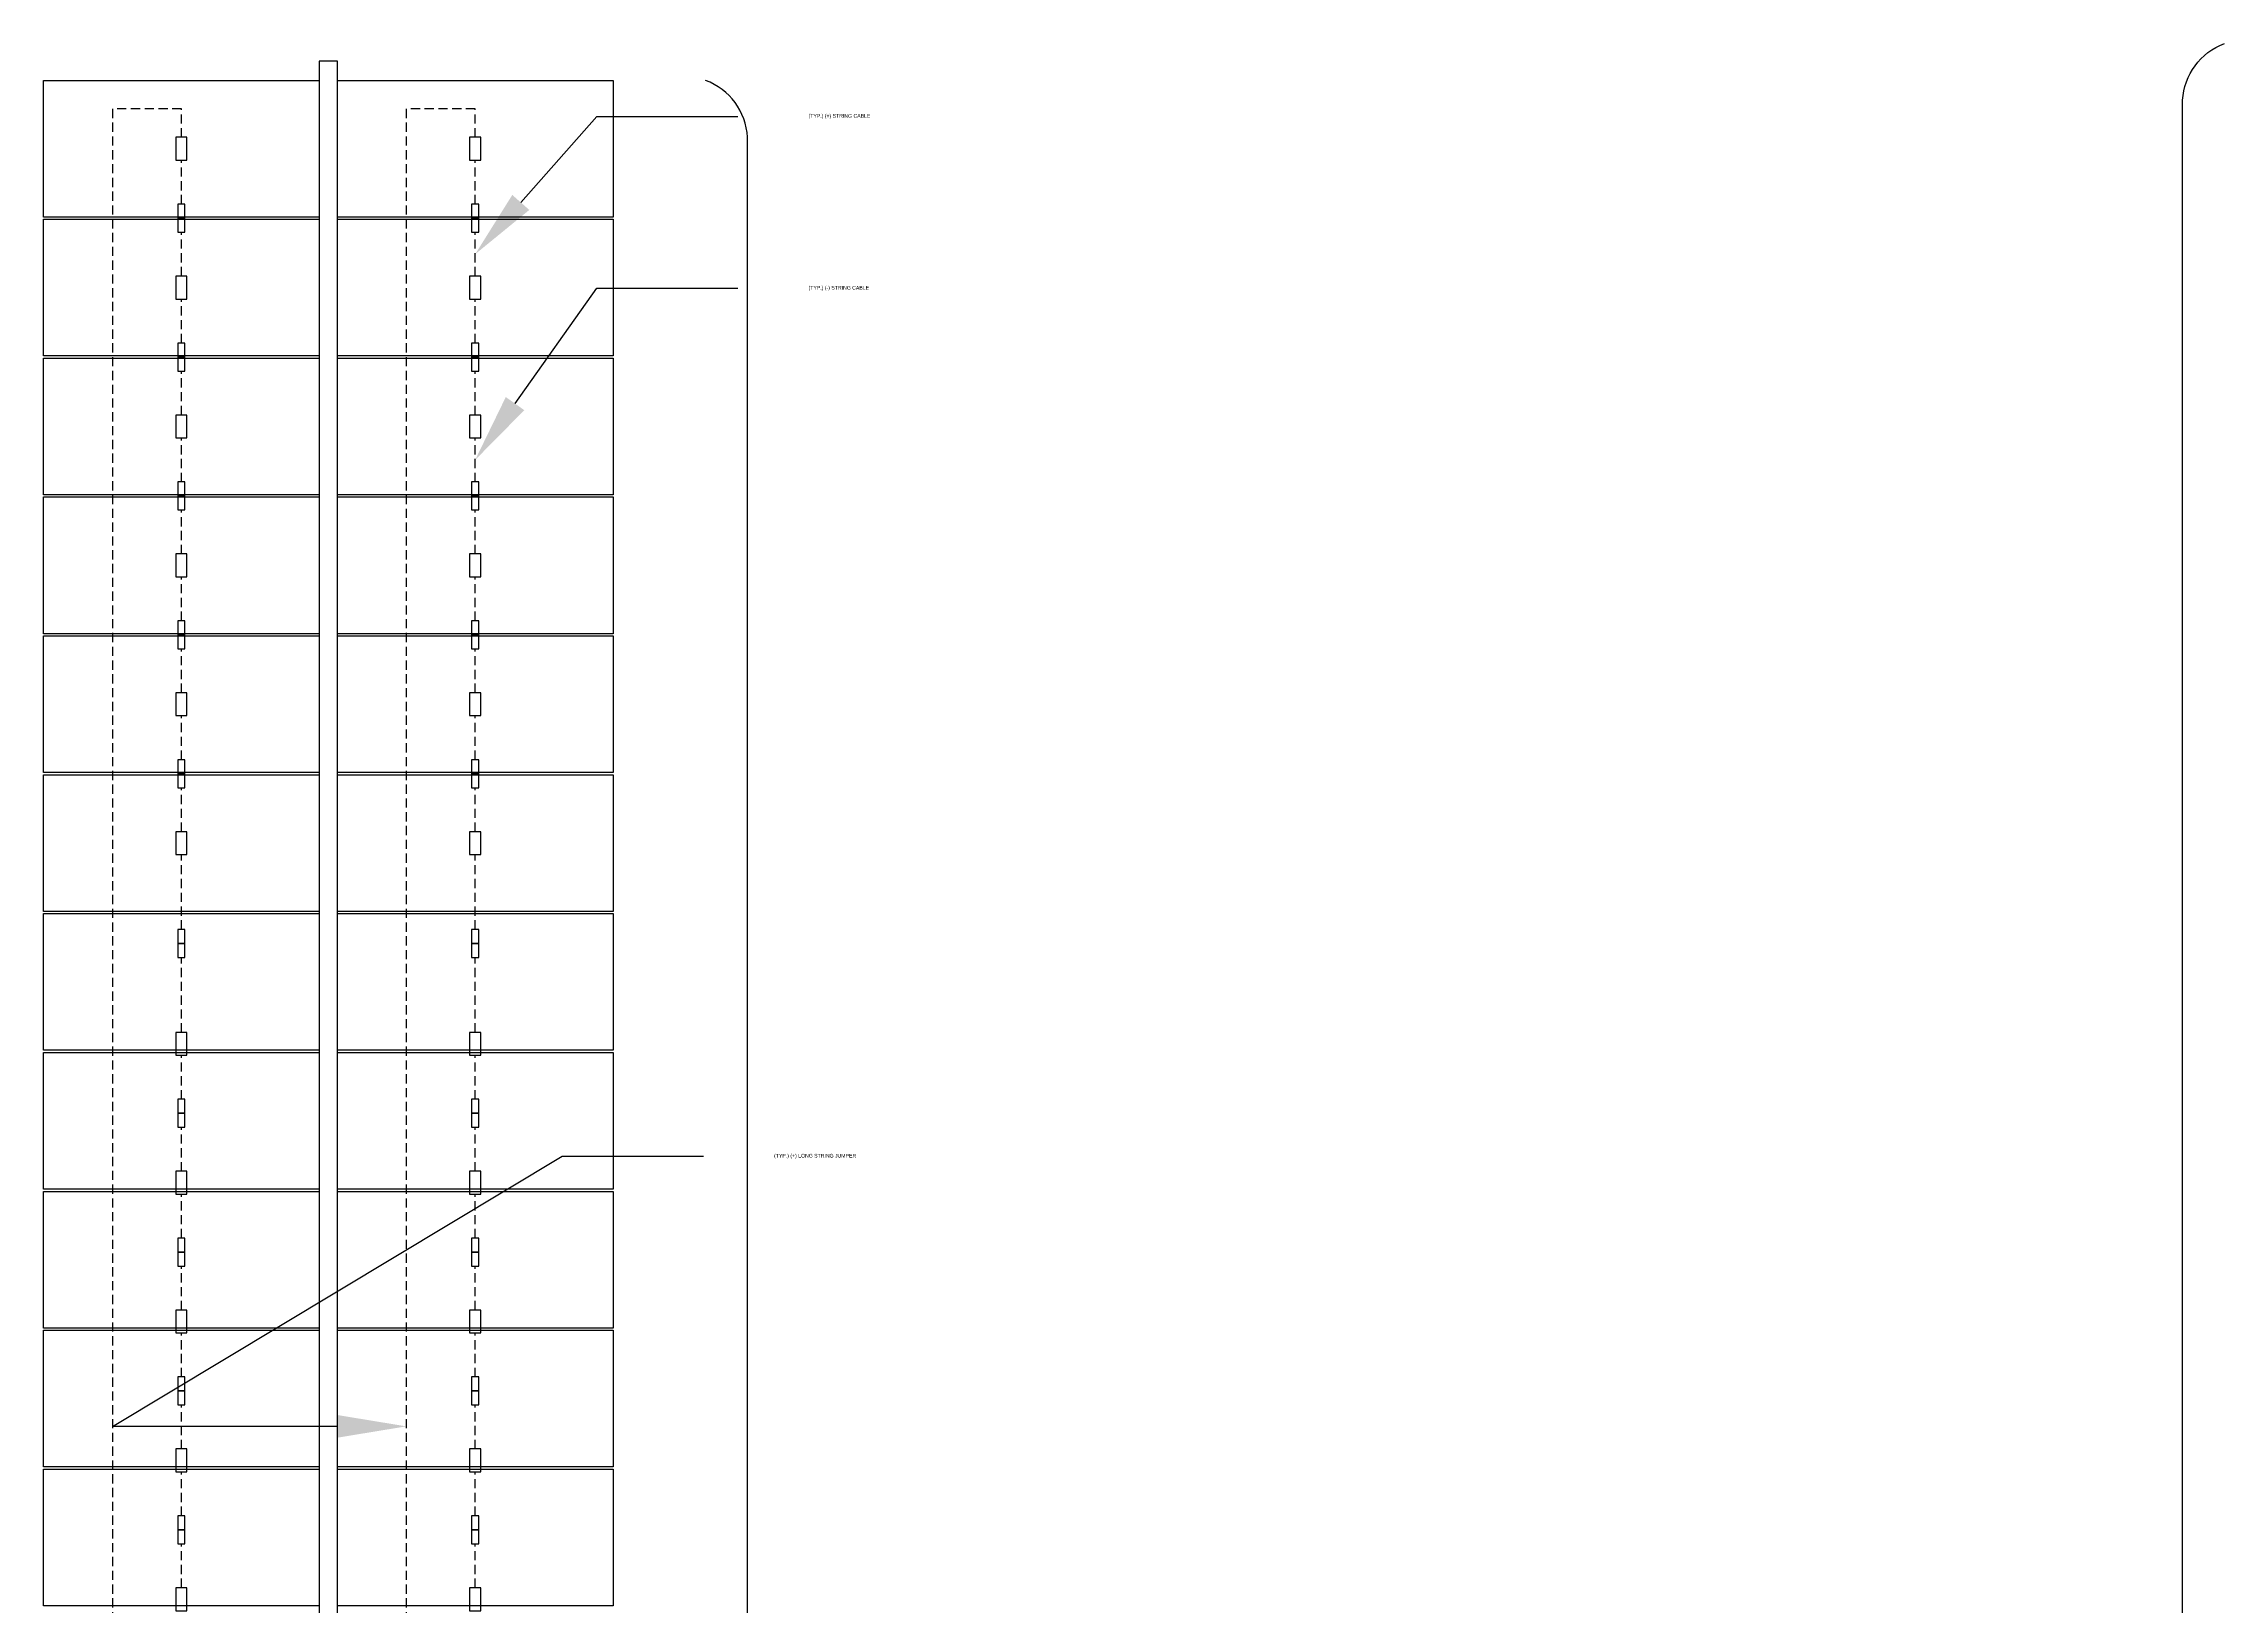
# Model space of a CAD drawing. Header units: feet. Extents: x -327 to 55127, y -2634 to 4121.
# Drawn here: x 1473 to 1532.3, y -2392.4 to -2349.9 of the extents above; entities that cross this region are included whole.
import ezdxf
from ezdxf import colors
from ezdxf.entities.mleader import LeaderData, LeaderLine
from ezdxf.math import Vec2, Vec3

# ---------------------------------------------------------------- set-up
doc = ezdxf.new("R2010")
doc.units = ezdxf.units.FT
doc.header["$MEASUREMENT"] = 0
doc.linetypes.add('HIDDEN', pattern=[0.375, 0.25, -0.125])
for name, color, linetype in [('E-HARN-COMP', 8, 'Continuous'), ('E-TRNK-CABL-NEG', 6, 'HIDDEN'), ('E-TRUNK-CABLE-POS', 6, 'HIDDEN'), ('G-ANNO-TEXT', 1, 'Continuous'), ('PVcase PV Modules (full frames)', 142, 'Continuous')]:
    doc.layers.add(name, color=color, linetype=linetype)
doc.styles.add('NEI-A', font='arial.ttf')

# ---------------------------------------------------------------- blocks, each defined once
blk = doc.blocks.new('HT72-18X (2x39)')
for points in [[(49978.573, 17293.928), (49978.573, 17143.993), (49979.065, 17143.993), (49979.065, 17293.928), (49978.573, 17293.928)], [(49971.076, 17289.69), (49971.076, 17293.407), (49978.573, 17293.407), (49978.573, 17289.69), (49971.076, 17289.69)], [(49979.065, 17289.69), (49979.065, 17293.407), (49986.562, 17293.407), (49986.562, 17289.69), (49979.065, 17289.69)], [(49971.076, 17285.914), (49971.076, 17289.631), (49978.573, 17289.631), (49978.573, 17285.914), (49971.076, 17285.914)], [(49979.065, 17285.914), (49979.065, 17289.631), (49986.562, 17289.631), (49986.562, 17285.914), (49979.065, 17285.914)], [(49971.076, 17282.138), (49971.076, 17285.855), (49978.573, 17285.855), (49978.573, 17282.138), (49971.076, 17282.138)], [(49979.065, 17282.138), (49979.065, 17285.855), (49986.562, 17285.855), (49986.562, 17282.138), (49979.065, 17282.138)], [(49971.076, 17278.362), (49971.076, 17282.079), (49978.573, 17282.079), (49978.573, 17278.362), (49971.076, 17278.362)], [(49979.065, 17278.362), (49979.065, 17282.079), (49986.562, 17282.079), (49986.562, 17278.362), (49979.065, 17278.362)], [(49971.076, 17274.585), (49971.076, 17278.303), (49978.573, 17278.303), (49978.573, 17274.585), (49971.076, 17274.585)], [(49979.065, 17274.585), (49979.065, 17278.303), (49986.562, 17278.303), (49986.562, 17274.585), (49979.065, 17274.585)], [(49971.076, 17270.809), (49971.076, 17274.526), (49978.573, 17274.526), (49978.573, 17270.809), (49971.076, 17270.809)], [(49979.065, 17270.809), (49979.065, 17274.526), (49986.562, 17274.526), (49986.562, 17270.809), (49979.065, 17270.809)], [(49971.076, 17267.033), (49971.076, 17270.75), (49978.573, 17270.75), (49978.573, 17267.033), (49971.076, 17267.033)], [(49979.065, 17267.033), (49979.065, 17270.75), (49986.562, 17270.75), (49986.562, 17267.033), (49979.065, 17267.033)], [(49971.076, 17263.257), (49971.076, 17266.974), (49978.573, 17266.974), (49978.573, 17263.257), (49971.076, 17263.257)], [(49979.065, 17263.257), (49979.065, 17266.974), (49986.562, 17266.974), (49986.562, 17263.257), (49979.065, 17263.257)], [(49971.076, 17259.48), (49971.076, 17263.198), (49978.573, 17263.198), (49978.573, 17259.48), (49971.076, 17259.48)], [(49979.065, 17259.48), (49979.065, 17263.198), (49986.562, 17263.198), (49986.562, 17259.48), (49979.065, 17259.48)], [(49971.076, 17255.704), (49971.076, 17259.421), (49978.573, 17259.421), (49978.573, 17255.704), (49971.076, 17255.704)], [(49979.065, 17255.704), (49979.065, 17259.421), (49986.562, 17259.421), (49986.562, 17255.704), (49979.065, 17255.704)], [(49971.076, 17251.928), (49971.076, 17255.645), (49978.573, 17255.645), (49978.573, 17251.928), (49971.076, 17251.928)], [(49979.065, 17251.928), (49979.065, 17255.645), (49986.562, 17255.645), (49986.562, 17251.928), (49979.065, 17251.928)]]:
    blk.add_lwpolyline(points)

msp = doc.modelspace()

# ---------------------------------------------------------------- linework, layer by layer
at = {"layer": 'E-HARN-COMP'}
for points in [[(1476.849, -2352.447), (1476.548, -2352.447), (1476.548, -2353.068), (1476.849, -2353.068)], [(1476.795, -2354.265), (1476.602, -2354.265), (1476.602, -2354.646), (1476.795, -2354.646)], [(1476.795, -2354.646), (1476.602, -2354.646), (1476.602, -2355.026), (1476.795, -2355.026)], [(1476.849, -2356.223), (1476.548, -2356.223), (1476.548, -2356.844), (1476.849, -2356.844)], [(1476.795, -2358.042), (1476.602, -2358.042), (1476.602, -2358.422), (1476.795, -2358.422)], [(1476.795, -2358.422), (1476.602, -2358.422), (1476.602, -2358.802), (1476.795, -2358.802)], [(1476.849, -2359.999), (1476.548, -2359.999), (1476.548, -2360.621), (1476.849, -2360.621)], [(1476.795, -2361.818), (1476.602, -2361.818), (1476.602, -2362.198), (1476.795, -2362.198)], [(1476.795, -2362.198), (1476.602, -2362.198), (1476.602, -2362.579), (1476.795, -2362.579)], [(1484.784, -2361.818), (1484.591, -2361.818), (1484.591, -2362.198), (1484.784, -2362.198)], [(1484.784, -2362.198), (1484.591, -2362.198), (1484.591, -2362.579), (1484.784, -2362.579)], [(1476.849, -2363.776), (1476.548, -2363.776), (1476.548, -2364.397), (1476.849, -2364.397)], [(1484.838, -2363.776), (1484.537, -2363.776), (1484.537, -2364.397), (1484.838, -2364.397)], [(1476.795, -2365.594), (1476.602, -2365.594), (1476.602, -2365.974), (1476.795, -2365.974)], [(1484.784, -2365.594), (1484.591, -2365.594), (1484.591, -2365.974), (1484.784, -2365.974)], [(1476.795, -2365.974), (1476.602, -2365.974), (1476.602, -2366.355), (1476.795, -2366.355)], [(1484.784, -2365.974), (1484.591, -2365.974), (1484.591, -2366.355), (1484.784, -2366.355)], [(1476.849, -2367.552), (1476.548, -2367.552), (1476.548, -2368.173), (1476.849, -2368.173)], [(1484.838, -2367.552), (1484.537, -2367.552), (1484.537, -2368.173), (1484.838, -2368.173)], [(1476.795, -2369.37), (1476.602, -2369.37), (1476.602, -2369.751), (1476.795, -2369.751)], [(1476.795, -2369.751), (1476.602, -2369.751), (1476.602, -2370.131), (1476.795, -2370.131)], [(1484.784, -2369.37), (1484.591, -2369.37), (1484.591, -2369.751), (1484.784, -2369.751)], [(1484.784, -2369.751), (1484.591, -2369.751), (1484.591, -2370.131), (1484.784, -2370.131)], [(1476.849, -2371.328), (1476.548, -2371.328), (1476.548, -2371.949), (1476.849, -2371.949)], [(1484.838, -2371.328), (1484.537, -2371.328), (1484.537, -2371.949), (1484.838, -2371.949)], [(1476.795, -2373.987), (1476.602, -2373.987), (1476.602, -2374.367), (1476.795, -2374.367)], [(1484.784, -2373.987), (1484.591, -2373.987), (1484.591, -2374.367), (1484.784, -2374.367)], [(1476.795, -2374.367), (1476.602, -2374.367), (1476.602, -2374.747), (1476.795, -2374.747)], [(1484.784, -2374.367), (1484.591, -2374.367), (1484.591, -2374.747), (1484.784, -2374.747)], [(1476.849, -2376.784), (1476.548, -2376.784), (1476.548, -2377.405), (1476.849, -2377.405)], [(1484.838, -2376.784), (1484.537, -2376.784), (1484.537, -2377.405), (1484.838, -2377.405)], [(1476.795, -2378.603), (1476.602, -2378.603), (1476.602, -2378.983), (1476.795, -2378.983)], [(1484.784, -2378.603), (1484.591, -2378.603), (1484.591, -2378.983), (1484.784, -2378.983)], [(1476.795, -2378.983), (1476.602, -2378.983), (1476.602, -2379.363), (1476.795, -2379.363)], [(1484.784, -2378.983), (1484.591, -2378.983), (1484.591, -2379.363), (1484.784, -2379.363)], [(1476.849, -2380.56), (1476.548, -2380.56), (1476.548, -2381.182), (1476.849, -2381.182)], [(1484.838, -2380.56), (1484.537, -2380.56), (1484.537, -2381.182), (1484.838, -2381.182)], [(1476.795, -2382.379), (1476.602, -2382.379), (1476.602, -2382.759), (1476.795, -2382.759)], [(1484.784, -2382.379), (1484.591, -2382.379), (1484.591, -2382.759), (1484.784, -2382.759)], [(1476.795, -2382.759), (1476.602, -2382.759), (1476.602, -2383.14), (1476.795, -2383.14)], [(1484.784, -2382.759), (1484.591, -2382.759), (1484.591, -2383.14), (1484.784, -2383.14)], [(1476.849, -2384.337), (1476.548, -2384.337), (1476.548, -2384.958), (1476.849, -2384.958)], [(1484.838, -2384.337), (1484.537, -2384.337), (1484.537, -2384.958), (1484.838, -2384.958)], [(1476.795, -2386.155), (1476.602, -2386.155), (1476.602, -2386.535), (1476.795, -2386.535)], [(1476.795, -2386.535), (1476.602, -2386.535), (1476.602, -2386.916), (1476.795, -2386.916)], [(1484.784, -2386.155), (1484.591, -2386.155), (1484.591, -2386.535), (1484.784, -2386.535)], [(1484.784, -2386.535), (1484.591, -2386.535), (1484.591, -2386.916), (1484.784, -2386.916)], [(1476.849, -2388.113), (1476.548, -2388.113), (1476.548, -2388.734), (1476.849, -2388.734)], [(1484.838, -2388.113), (1484.537, -2388.113), (1484.537, -2388.734), (1484.838, -2388.734)], [(1476.795, -2389.931), (1476.602, -2389.931), (1476.602, -2390.312), (1476.795, -2390.312)], [(1484.784, -2389.931), (1484.591, -2389.931), (1484.591, -2390.312), (1484.784, -2390.312)], [(1476.795, -2390.312), (1476.602, -2390.312), (1476.602, -2390.692), (1476.795, -2390.692)], [(1484.784, -2390.312), (1484.591, -2390.312), (1484.591, -2390.692), (1484.784, -2390.692)], [(1476.849, -2391.889), (1476.548, -2391.889), (1476.548, -2392.51), (1476.849, -2392.51)], [(1484.838, -2391.889), (1484.537, -2391.889), (1484.537, -2392.51), (1484.838, -2392.51)]]:
    msp.add_lwpolyline(points, close=True, dxfattribs=at)
at = {"layer": 'E-TRNK-CABL-NEG'}
for points in [[(1476.699, -2354.265), (1476.699, -2353.068)], [(1476.699, -2358.042), (1476.699, -2356.844)], [(1476.699, -2361.818), (1476.699, -2360.621)], [(1476.699, -2365.594), (1476.699, -2364.397)], [(1484.687, -2365.594), (1484.687, -2364.397)], [(1476.699, -2369.37), (1476.699, -2368.173)], [(1484.687, -2369.37), (1484.687, -2368.173)], [(1476.699, -2373.987), (1476.699, -2371.949)], [(1484.687, -2373.987), (1484.687, -2371.949)], [(1476.699, -2378.603), (1476.699, -2377.405)], [(1484.687, -2378.603), (1484.687, -2377.405)], [(1476.699, -2382.379), (1476.699, -2381.182)], [(1484.687, -2382.379), (1484.687, -2381.182)], [(1476.699, -2386.155), (1476.699, -2384.958)], [(1484.687, -2386.155), (1484.687, -2384.958)], [(1476.699, -2389.931), (1476.699, -2388.734)], [(1484.687, -2389.931), (1484.687, -2388.734)]]:
    msp.add_lwpolyline(points, dxfattribs=at)
at = {"layer": 'E-TRUNK-CABLE-POS'}
for points in [[(1476.699, -2352.447), (1476.699, -2351.673), (1474.824, -2351.673), (1474.824, -2449.63), (1472.95, -2449.63)], [(1476.699, -2356.223), (1476.699, -2355.026)], [(1476.699, -2359.999), (1476.699, -2358.802)], [(1476.699, -2363.776), (1476.699, -2362.579)], [(1484.687, -2363.776), (1484.687, -2362.579)], [(1476.699, -2367.552), (1476.699, -2366.355)], [(1484.687, -2367.552), (1484.687, -2366.355)], [(1476.699, -2371.328), (1476.699, -2370.131)], [(1484.687, -2371.328), (1484.687, -2370.131)], [(1476.699, -2376.784), (1476.699, -2374.747)], [(1484.687, -2376.784), (1484.687, -2374.747)], [(1476.699, -2380.56), (1476.699, -2379.363)], [(1484.687, -2380.56), (1484.687, -2379.363)], [(1476.699, -2384.337), (1476.699, -2383.14)], [(1484.687, -2384.337), (1484.687, -2383.14)], [(1476.699, -2388.113), (1476.699, -2386.916)], [(1484.687, -2388.113), (1484.687, -2386.916)], [(1476.699, -2391.889), (1476.699, -2390.692)], [(1484.687, -2391.889), (1484.687, -2390.692)]]:
    msp.add_lwpolyline(points, dxfattribs=at)
at = {"layer": 'G-ANNO-TEXT', "flags": 128}
for points in [[(1532.258, -2499.793, -0.298343), (1531.121, -2498.251), (1531.121, -2426.388, 0.298343), (1529.984, -2424.846, 0.298343), (1531.121, -2423.304), (1531.121, -2351.441, -0.298343), (1532.258, -2349.899)], [(1490.955, -2450.702, 0.298343), (1492.092, -2449.16), (1492.092, -2402.343, -0.298343), (1493.229, -2400.801, -0.298343), (1492.092, -2399.258), (1492.092, -2352.441, 0.298343), (1490.955, -2350.899)]]:
    msp.add_lwpolyline(points, format="xyb", dxfattribs=at)

# ---------------------------------------------------------------- block references
at = {"layer": 'PVcase PV Modules (full frames)', "color": 144, "true_color": 0x007ca5}
msp.add_blockref('HT72-18X (2x39)', (-48498.126, -19644.306), dxfattribs=at)

# ---------------------------------------------------------------- next in the draw order: leaders
at = {"layer": 'G-ANNO-TEXT'}
ml = msp.add_multileader_mtext('Standard', dxfattribs=at)
ml.set_content('(TYP.) (+) STRING CABLE', color=256, style='NEI-A')
ml.set_leader_properties()
ml.build(insert=Vec2(0, 0))
ml.multileader.update_dxf_attribs({"dogleg_length": 0.36, "arrow_head_size": 1.876})
ctx = ml.context
ctx.base_point, ctx.char_height, ctx.arrow_head_size, ctx.landing_gap_size, ctx.plane_origin = Vec3(1491.833, -2351.878, -1.908), 0.1, 1.876, 1.921, Vec3(2023.374, -2851.909, -1.908)
notes = []
notes.append((ctx, [(0, (1, 1, 0), (1487.991, -2351.878, -1.908), (1, 0), 3.842, [(1, [(1484.687, -2355.625, -1.908)], 0, [])])]))
ctx.mtext.insert, ctx.mtext.width, ctx.mtext.flow_direction = Vec3(1493.753, -2351.813, -1.908), 33.47975, 5
ctx.mtext.has_bg_fill, ctx.mtext.bg_color, ctx.mtext.bg_scale_factor, ctx.mtext.bg_transparency, ctx.mtext.use_window_bg_color = 1, -1073741824, 1.5, 0, 1
ml = msp.add_multileader_mtext('Standard', dxfattribs=at)
ml.set_content('(TYP.) (-) STRING CABLE', color=256, style='NEI-A')
ml.set_leader_properties()
ml.build(insert=Vec2(0, 0))
ml.multileader.update_dxf_attribs({"dogleg_length": 0.36, "arrow_head_size": 1.876})
ctx = ml.context
ctx.base_point, ctx.char_height, ctx.arrow_head_size, ctx.landing_gap_size, ctx.plane_origin = Vec3(1491.833, -2356.552, -1.908), 0.1, 1.876, 1.921, Vec3(2023.374, -2856.582, -1.908)
notes.append((ctx, [(0, (1, 1, 0), (1487.991, -2356.552, -1.908), (1, 0), 3.842, [(1, [(1484.687, -2361.219, -1.908)], 0, [])])]))
ctx.mtext.insert, ctx.mtext.width, ctx.mtext.flow_direction = Vec3(1493.753, -2356.487, -1.908), 33.47975, 5
ctx.mtext.has_bg_fill, ctx.mtext.bg_color, ctx.mtext.bg_scale_factor, ctx.mtext.bg_transparency, ctx.mtext.use_window_bg_color = 1, -1073741824, 1.5, 0, 1
for ctx, leaders in notes:
    for number, flags, end, landing, length, lines in leaders:
        leader = LeaderData()
        leader.index, (leader.has_last_leader_line, leader.has_dogleg_vector, leader.attachment_direction) = number, flags
        leader.last_leader_point, leader.dogleg_vector, leader.dogleg_length = Vec3(end), Vec3(landing), length
        for number, points, colour, breaks in lines:
            line = LeaderLine()
            line.index, line.vertices, line.color, line.breaks = number, Vec3.list(points), colors.encode_raw_color(colour), breaks
            leader.lines.append(line)
        ctx.leaders.append(leader)

# ---------------------------------------------------------------- next in the draw order: linework, layer by layer
at = {"layer": 'E-HARN-COMP'}
for points in [[(1484.838, -2352.447), (1484.537, -2352.447), (1484.537, -2353.068), (1484.838, -2353.068)], [(1484.784, -2354.265), (1484.591, -2354.265), (1484.591, -2354.646), (1484.784, -2354.646)], [(1484.784, -2354.646), (1484.591, -2354.646), (1484.591, -2355.026), (1484.784, -2355.026)], [(1484.838, -2356.223), (1484.537, -2356.223), (1484.537, -2356.844), (1484.838, -2356.844)], [(1484.784, -2358.042), (1484.591, -2358.042), (1484.591, -2358.422), (1484.784, -2358.422)], [(1484.784, -2358.422), (1484.591, -2358.422), (1484.591, -2358.802), (1484.784, -2358.802)], [(1484.838, -2359.999), (1484.537, -2359.999), (1484.537, -2360.621), (1484.838, -2360.621)]]:
    msp.add_lwpolyline(points, close=True, dxfattribs=at)
at = {"layer": 'E-TRNK-CABL-NEG'}
for points in [[(1484.687, -2354.265), (1484.687, -2353.068)], [(1484.687, -2358.042), (1484.687, -2356.844)], [(1484.687, -2361.818), (1484.687, -2360.621)]]:
    msp.add_lwpolyline(points, dxfattribs=at)
at = {"layer": 'E-TRUNK-CABLE-POS'}
for points in [[(1484.687, -2352.447), (1484.687, -2351.673), (1482.813, -2351.673), (1482.813, -2450.177), (1472.95, -2450.177)], [(1484.687, -2356.223), (1484.687, -2355.026)], [(1484.687, -2359.999), (1484.687, -2358.802)]]:
    msp.add_lwpolyline(points, dxfattribs=at)

# ---------------------------------------------------------------- next in the draw order: leaders
at = {"layer": 'G-ANNO-TEXT'}
ml = msp.add_multileader_mtext('Standard', dxfattribs=at)
ml.set_content('(TYP.) (+) LONG STRING JUMPER', color=256, style='NEI-A')
ml.set_leader_properties()
ml.build(insert=Vec2(0, 0))
ml.multileader.update_dxf_attribs({"dogleg_length": 0.36, "arrow_head_size": 1.876})
ctx = ml.context
ctx.base_point, ctx.char_height, ctx.arrow_head_size, ctx.landing_gap_size, ctx.plane_origin = Vec3(1490.896, -2380.153), 0.1, 1.876, 1.921, Vec3(2022.437, -2876.573)
notes = []
notes.append((ctx, [(0, (1, 1, 0), (1487.054, -2380.153), (1, 0), 3.842, [(0, [(1482.813, -2387.498), (1474.824, -2387.498)], 0, [])])]))
ctx.mtext.insert, ctx.mtext.width, ctx.mtext.flow_direction = Vec3(1492.816, -2380.088), 22.80308, 5
ctx.mtext.has_bg_fill, ctx.mtext.bg_color, ctx.mtext.bg_scale_factor, ctx.mtext.bg_transparency, ctx.mtext.use_window_bg_color = 1, -1073741824, 1.5, 0, 1
for ctx, leaders in notes:
    for number, flags, end, landing, length, lines in leaders:
        leader = LeaderData()
        leader.index, (leader.has_last_leader_line, leader.has_dogleg_vector, leader.attachment_direction) = number, flags
        leader.last_leader_point, leader.dogleg_vector, leader.dogleg_length = Vec3(end), Vec3(landing), length
        for number, points, colour, breaks in lines:
            line = LeaderLine()
            line.index, line.vertices, line.color, line.breaks = number, Vec3.list(points), colors.encode_raw_color(colour), breaks
            leader.lines.append(line)
        ctx.leaders.append(leader)

doc.saveas('drawing.dxf')
